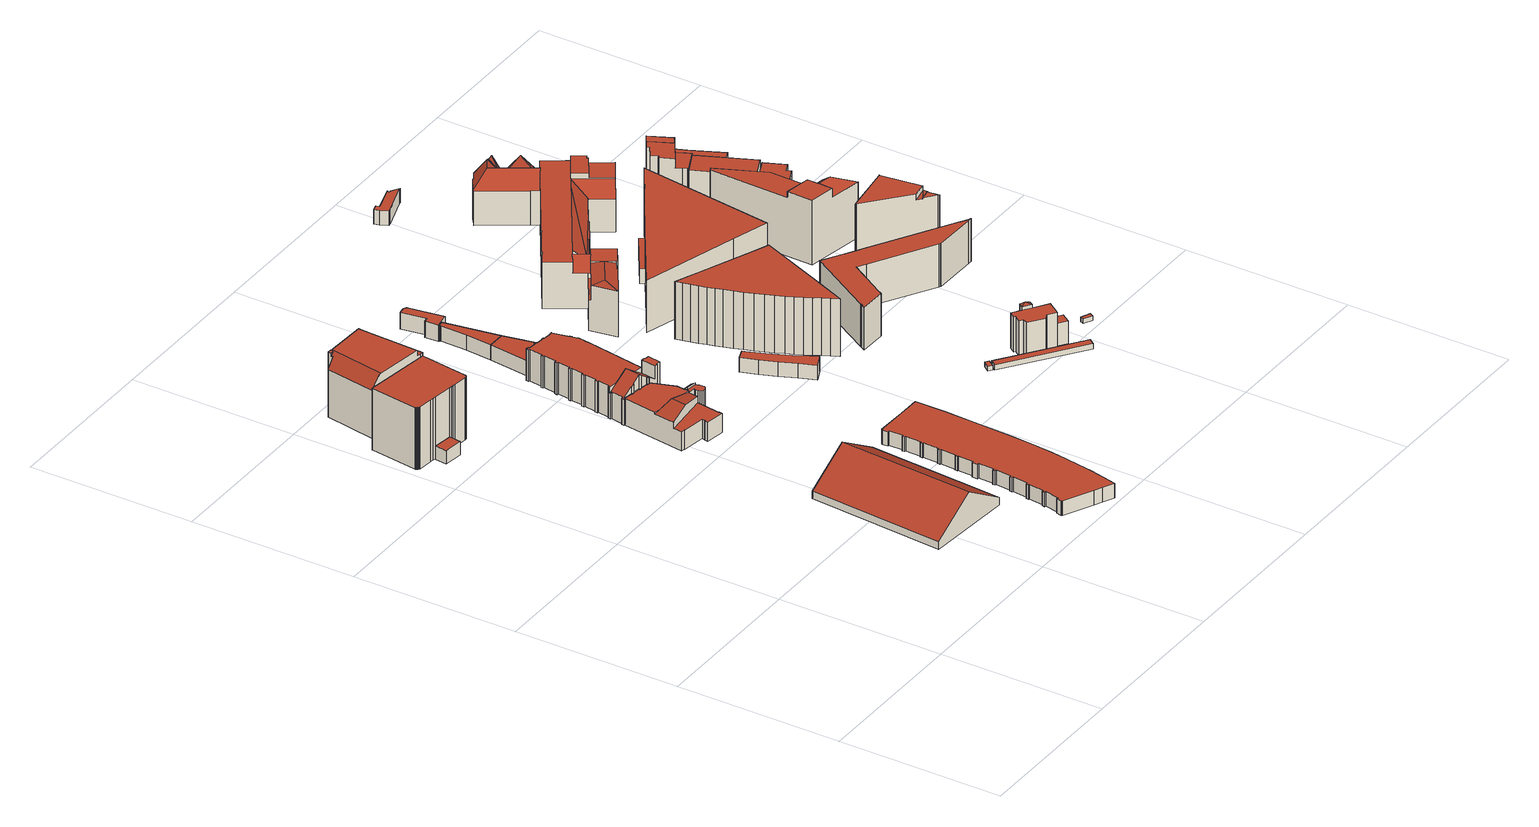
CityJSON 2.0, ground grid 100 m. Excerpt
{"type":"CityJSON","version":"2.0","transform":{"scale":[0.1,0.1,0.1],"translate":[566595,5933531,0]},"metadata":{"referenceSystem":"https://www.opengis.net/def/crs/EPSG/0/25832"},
"CityObjects":{
"building1":{"type":"Building","attributes":{"Gemeindeschluessel":"02000000","Geometrietyp2DReferenz":"3000","function":"51009_1610","roofType":"1000","measuredHeight":8.22},"geometry":[{"type":"MultiSurface","lod":"2","boundaries":[[[0,1,2,3]],[[4,5,6,7]],[[4,3,2,5]],[[5,2,1,6]],[[6,1,0,7]],[[7,0,3,4]]],"semantics":{"surfaces":[{"type":"RoofSurface"},{"type":"GroundSurface"},{"type":"WallSurface"}],"values":[0,1,2,2,2,2]}}]},
"building2":{"type":"Building","attributes":{"Gemeindeschluessel":"02000000","Geometrietyp2DReferenz":"3000","function":"31001_1120","roofType":"1000","measuredHeight":38.33,"storeysAboveGround":9},"geometry":[{"type":"MultiSurface","lod":"2","boundaries":[[[8,9,10,11,12,13,14,15,16,17,18,19,20,21,22,23,24,25,26,27,28,29,30,31,32,33,34,35,36,37,38,39,40,41,42,43,44,45,46,47,48,49,50,51,52,53,54,55,56,57]],[[58,59,60,61,62,63,64,65,66,67,68,69,70,71,72,73,74,75,76,77,78,79,80,81,82,83,84,85,86,87,88,89,90,91,92,93,94,95,96,97,98,99,100,101,102,103,104,105,106,107]],[[105,39,38,106]],[[106,38,37,107]],[[58,36,35,59]],[[60,34,33,61]],[[61,33,32,62]],[[62,32,31,63]],[[63,31,30,64]],[[64,30,29,65]],[[65,29,28,66]],[[66,28,27,67]],[[67,27,26,68]],[[68,26,25,69]],[[69,25,24,70]],[[70,24,23,71]],[[71,23,22,72]],[[72,22,21,73]],[[73,21,20,74]],[[74,20,19,75]],[[75,19,18,76]],[[76,18,17,77]],[[77,17,16,78]],[[78,16,15,79]],[[79,15,14,80]],[[80,14,13,81]],[[81,13,12,82]],[[82,12,11,83]],[[83,11,10,84]],[[84,10,9,85]],[[85,9,8,86]],[[87,57,56,88]],[[88,56,55,89]],[[89,55,54,90]],[[90,54,53,91]],[[91,53,52,92]],[[92,52,51,93]],[[93,51,50,94]],[[94,50,49,95]],[[95,49,48,96]],[[96,48,47,97]],[[97,47,46,98]],[[98,46,45,99]],[[99,45,44,100]],[[100,44,43,101]],[[101,43,42,102]],[[102,42,41,103]],[[103,41,40,104]],[[104,40,39,105]],[[87,86,8,57]],[[60,59,35,34]],[[58,107,37,36]]],"semantics":{"surfaces":[{"type":"RoofSurface"},{"type":"GroundSurface"},{"type":"WallSurface"}],"values":[0,1,2,2,2,2,2,2,2,2,2,2,2,2,2,2,2,2,2,2,2,2,2,2,2,2,2,2,2,2,2,2,2,2,2,2,2,2,2,2,2,2,2,2,2,2,2,2,2,2,2,2]}}]},
"building3":{"type":"Building","attributes":{"Gemeindeschluessel":"02000000","Geometrietyp2DReferenz":"3000","function":"31001_2071","roofType":"1000","measuredHeight":37.73,"storeysAboveGround":10},"geometry":[{"type":"MultiSurface","lod":"2","boundaries":[[[108,109,110,111,112,113,114,115]],[[111,116,117,118]],[[116,119,120,121,117]],[[122,123,124,125,126]],[[127,128,129]],[[130,131,127,129]],[[130,132,131]],[[133,115,114,134]],[[134,114,113,135]],[[111,110,136,116]],[[136,110,109,137]],[[111,118,112]],[[138,120,119]],[[116,136,119]],[[139,140,141,142]],[[129,124,123,130]],[[142,141,128,127,131,132,143]],[[144,145,146,133,134,135,147,139,142,143]],[[147,135,113,112,118,117,121]],[[146,145,126,125,148,137,109,108]],[[144,143,132,130,123,122]],[[145,144,122,126]],[[139,147,121,120,138,140]],[[148,125,124,129,128,141]],[[133,146,108,115]],[[148,141,140,138,119,136,137]]],"semantics":{"surfaces":[{"type":"RoofSurface"},{"type":"WallSurface"},{"type":"GroundSurface"}],"values":[0,0,0,0,0,0,0,1,1,1,1,1,1,1,1,1,1,2,1,1,1,1,1,1,1,0]}}]},
"building4":{"type":"Building","attributes":{"Gemeindeschluessel":"02000000","Geometrietyp2DReferenz":"3000","function":"31001_3030","roofType":"3100","measuredHeight":21.79,"storeysAboveGround":2},"geometry":[{"type":"MultiSurface","lod":"2","boundaries":[[[149,150,151,152]],[[153,152,151,154,155]],[[156,150,149,157,158]],[[157,149,152,153]],[[154,151,150,156]],[[157,153,155,158]],[[154,156,158,155]]],"semantics":{"surfaces":[{"type":"GroundSurface"},{"type":"WallSurface"},{"type":"RoofSurface"}],"values":[0,1,1,1,1,2,2]}}]},
"building5":{"type":"Building","attributes":{"Gemeindeschluessel":"02000000","Geometrietyp2DReferenz":"3000","function":"31001_3030","roofType":"1000","measuredHeight":18.12,"storeysAboveGround":2},"geometry":[{"type":"MultiSurface","lod":"2","boundaries":[[[159,160,161,162,163]],[[164,165,166,160,159]],[[167,168,169]],[[170,171,172,173]],[[174,175,176,177]],[[177,176,178,179]],[[180,181,182,183]],[[183,182,184,185]],[[185,184,186,187]],[[187,186,188,189]],[[189,188,190,191]],[[192,193,194,195]],[[165,196,166]],[[161,197,162]],[[198,199,200,201]],[[201,200,202,203]],[[203,202,204,205]],[[205,204,206,207]],[[207,206,208,209]],[[209,208,210,211]],[[211,210,212,213]],[[213,212,214,215]],[[215,214,216,217]],[[217,216,218,219]],[[219,218,220,221]],[[221,220,222,223]],[[223,222,224,225]],[[225,224,226,227]],[[169,228,229,167]],[[230,231,232,233]],[[233,232,234,235]],[[236,172,171,237]],[[238,170,173,239]],[[240,241,242,243]],[[244,245,246,247]],[[247,246,248,249]],[[249,248,250,251]],[[251,250,252,253]],[[253,252,241,240]],[[254,255,256,257]],[[258,168,167,229,259,260]],[[261,262,260,259,193,192]],[[263,264,195,194,265,266]],[[199,198,191,190,267,163,162,197]],[[242,241,252,250,248,246,245,268,269,234,232,231,238,239,261,192,195,264]],[[270,244,247,249,251,253,240,243,263,266,174,177,179,254,257,180,183,185,187,189,191,198,201,203,205,207,209,211,213,215,217,219,221,223,225,227,258,260,262,236,237,230,233,235,271]],[[166,196,265,194,193,259,229,228,226,224,222,220,218,216,214,212,210,208,206,204,202,200,199,197,161]],[[174,266,265,196,165,164,272,175]],[[244,270,268,245]],[[270,271,269,268]],[[263,243,242,264]],[[271,235,234,269]],[[230,237,171,170,238,231]],[[236,262,261,239,173,172]],[[258,227,226,228,169,168]],[[272,164,159,163,267]],[[166,161,160]],[[181,180,257,256]],[[255,254,179,178]],[[255,178,176,175,272,267,190,188,186,184,182,181,256]]],"semantics":{"surfaces":[{"type":"RoofSurface"},{"type":"WallSurface"},{"type":"GroundSurface"}],"values":[0,0,0,0,1,1,1,1,1,1,1,1,1,1,1,1,1,1,1,1,1,1,1,1,1,1,1,1,1,1,1,1,1,1,1,1,1,1,1,1,1,1,1,1,0,2,0,1,1,1,1,1,1,1,1,1,1,1,1,0]}}]},
"building6":{"type":"Building","attributes":{"Gemeindeschluessel":"02000000","Geometrietyp2DReferenz":"3000","function":"31001_2140","roofType":"1000","measuredHeight":9,"storeysAboveGround":1},"geometry":[{"type":"MultiSurface","lod":"2","boundaries":[[[273,274,275,276,277,278,279,280,281,282,283,284,285,286,287,288,289,290,291,292,293,294,295,296,297,298,299,300,301,302,303,304,305,306,307,308,309,310,311,312,313,314,315,316,317,318,319,320,321,322,323,324,325,326,327,328,329,330,331,332,333,334]],[[335,336,337,338,339,340,341,342,343,344,345,346,347,348,349,350,351,352,353,354,355,356,357,358,359,360,361,362,363,364,365,366,367,368,369,370,371,372,373,374,375,376,377,378,379,380,381,382,383,384,385,386,387,388,389,390,391,392,393,394,395,396]],[[396,395,274,273]],[[395,394,275,274]],[[394,393,276,275]],[[393,392,277,276]],[[392,391,278,277]],[[391,390,279,278]],[[390,389,280,279]],[[389,388,281,280]],[[388,387,282,281]],[[387,386,283,282]],[[386,385,284,283]],[[385,384,285,284]],[[384,383,286,285]],[[383,382,287,286]],[[382,381,288,287]],[[381,380,289,288]],[[380,379,290,289]],[[379,378,291,290]],[[378,377,292,291]],[[377,376,293,292]],[[376,375,294,293]],[[375,374,295,294]],[[374,373,296,295]],[[373,372,297,296]],[[372,371,298,297]],[[371,370,299,298]],[[370,369,300,299]],[[369,368,301,300]],[[368,367,302,301]],[[367,366,303,302]],[[366,365,304,303]],[[365,364,305,304]],[[364,363,306,305]],[[363,362,307,306]],[[362,361,308,307]],[[361,360,309,308]],[[360,359,310,309]],[[359,358,311,310]],[[358,357,312,311]],[[357,356,313,312]],[[356,355,314,313]],[[355,354,315,314]],[[354,353,316,315]],[[353,352,317,316]],[[352,351,318,317]],[[351,350,319,318]],[[350,349,320,319]],[[349,348,321,320]],[[348,347,322,321]],[[347,346,323,322]],[[346,345,324,323]],[[345,344,325,324]],[[344,343,326,325]],[[343,342,327,326]],[[342,341,328,327]],[[341,340,329,328]],[[340,339,330,329]],[[339,338,331,330]],[[338,337,332,331]],[[337,336,333,332]],[[336,335,334,333]],[[335,396,273,334]]],"semantics":{"surfaces":[{"type":"GroundSurface"},{"type":"RoofSurface"},{"type":"WallSurface"}],"values":[0,1,2,2,2,2,2,2,2,2,2,2,2,2,2,2,2,2,2,2,2,2,2,2,2,2,2,2,2,2,2,2,2,2,2,2,2,2,2,2,2,2,2,2,2,2,2,2,2,2,2,2,2,2,2,2,2,2,2,2,2,2,2,2]}}]},
"building7":{"type":"Building","attributes":{"Gemeindeschluessel":"02000000","Geometrietyp2DReferenz":"3000","function":"31001_3030","roofType":"1000","measuredHeight":24.97,"storeysAboveGround":3},"geometry":[{"type":"MultiSurface","lod":"2","boundaries":[[[397,398,399,400,401,402,403,404,405,406,407,408,409,410,411,412,413,414]],[[415,416,417,418,419,420,421,422,423,424,425,407,406]],[[426,427,428,429,430,431,432,433]],[[434,414,413,435]],[[435,413,412,436]],[[436,412,411,437]],[[437,411,410,438]],[[215,405,404,213]],[[213,404,403,211]],[[211,403,402,209]],[[209,402,401,207]],[[207,401,400,205]],[[205,400,399,203]],[[203,399,398,201]],[[201,398,397,198]],[[198,397,414,434]],[[439,440,441,442]],[[442,441,443,444]],[[444,443,445,446]],[[446,445,447,448]],[[448,447,449,450]],[[450,449,451,452]],[[452,451,453,454]],[[454,453,455,456]],[[456,455,457,458]],[[458,457,459,460]],[[460,459,461,462]],[[462,461,463,464]],[[464,463,465,466]],[[466,465,467,468]],[[468,467,469,470]],[[470,469,471,472]],[[472,471,473,474]],[[474,473,475,476]],[[476,475,477,478]],[[478,477,479,480]],[[480,479,481,482]],[[482,481,483,484]],[[484,483,485,486]],[[487,488,489,490]],[[490,489,491,492]],[[492,491,493,494]],[[494,493,495,496]],[[496,495,497,498]],[[498,497,499,500]],[[500,499,501,502]],[[502,501,503,504]],[[504,503,505,506]],[[506,505,507,508]],[[508,507,509,510]],[[510,509,511,512]],[[512,511,513,514]],[[514,513,515,516]],[[516,515,517,518]],[[519,520,521,522]],[[424,523,425]],[[408,524,409]],[[227,420,419,225]],[[225,419,418,223]],[[223,418,417,221]],[[221,417,416,219]],[[219,416,415,217]],[[421,433,432,422]],[[525,431,430,526]],[[526,430,429,527]],[[527,429,428,528]],[[528,428,427,529]],[[529,427,426,258]],[[530,531,532,533]],[[533,532,534,535]],[[536,537,538,539]],[[539,538,540,541]],[[542,543,544,545]],[[546,547,548,549]],[[549,548,550,551]],[[551,550,552,553]],[[536,539,541,554,525,526,527,528,529,258,227,225,223,221,219,217,215,213,211,209,207,205,203,201,198,434,435,436,437,438,439,442,444,446,448,450,452,454,456,458,460,462,464,466,468,470,472,474,476,478,480,482,484,486,530,533,535,487,490,492,494,496,498,500,502,504,506,508,510,512,514,516,518,542,545,519,522,546,549,551,553]],[[425,523,540,538,537,552,550,548,547,521,520,544,543,517,515,513,511,509,507,505,503,501,499,497,495,493,491,489,488,534,532,531,485,483,481,479,477,475,473,471,469,467,465,463,461,459,457,455,453,451,449,447,445,443,441,440,524,408]],[[540,523,424,423,554,541]],[[552,537,536,553]],[[227,258,426,433,421,420]],[[525,554,423,422,432,431]],[[521,547,546,522]],[[544,520,519,545]],[[517,543,542,518]],[[534,488,487,535]],[[485,531,530,486]],[[215,217,415,406,405]],[[425,408,407]],[[439,438,410,409,524,440]]],"semantics":{"surfaces":[{"type":"RoofSurface"},{"type":"WallSurface"},{"type":"GroundSurface"}],"values":[0,0,0,1,1,1,1,1,1,1,1,1,1,1,1,1,1,1,1,1,1,1,1,1,1,1,1,1,1,1,1,1,1,1,1,1,1,1,1,1,1,1,1,1,1,1,1,1,1,1,1,1,1,1,1,1,1,1,1,1,1,1,1,1,1,1,1,1,1,1,1,1,1,1,1,1,2,0,1,1,1,1,1,1,1,1,1,1,1,1]}}]},
"building8":{"type":"Building","attributes":{"Gemeindeschluessel":"02000000","Geometrietyp2DReferenz":"3000","function":"31001_2080","roofType":"1000","measuredHeight":9.27,"storeysAboveGround":1},"geometry":[{"type":"MultiSurface","lod":"2","boundaries":[[[555,556,557,558]],[[559,560,561,562]],[[562,561,563,564]],[[564,563,565,566]],[[566,565,567,568]],[[568,567,569,570]],[[570,569,571,572]],[[572,571,573,574]],[[574,573,575,576]],[[576,575,577,578]],[[578,577,579,580]],[[580,579,581,582]],[[582,581,583,584]],[[584,583,556,555]],[[560,559,585,586]],[[586,585,558,557]],[[558,585,559,562,564,566,568,570,572,574,576,578,580,582,584,555]],[[586,557,556,583,581,579,577,575,573,571,569,567,565,563,561,560]]],"semantics":{"surfaces":[{"type":"WallSurface"},{"type":"GroundSurface"},{"type":"RoofSurface"}],"values":[0,0,0,0,0,0,0,0,0,0,0,0,0,0,0,0,1,2]}}]},
"building9":{"type":"Building","attributes":{"Gemeindeschluessel":"02000000","Geometrietyp2DReferenz":"3000","function":"31001_2050","roofType":"1000","measuredHeight":9.29,"storeysAboveGround":1},"geometry":[{"type":"MultiSurface","lod":"2","boundaries":[[[587,588,589,590]],[[590,589,591,592]],[[592,591,593,594]],[[594,593,595,596]],[[596,595,586,585]],[[585,586,557,558]],[[588,587,558,557]],[[558,587,590,592,594,596,585]],[[588,557,586,595,593,591,589]]],"semantics":{"surfaces":[{"type":"WallSurface"},{"type":"GroundSurface"},{"type":"RoofSurface"}],"values":[0,0,0,0,0,0,0,1,2]}}]},
"building10":{"type":"Building","attributes":{"Gemeindeschluessel":"02000000","Geometrietyp2DReferenz":"3000","function":"31001_2420","roofType":"1000","measuredHeight":10.15,"storeysAboveGround":1},"geometry":[{"type":"MultiSurface","lod":"2","boundaries":[[[597,598,599,600]],[[600,599,601,602]],[[602,601,603,604]],[[604,603,605,606]],[[606,605,607,608]],[[608,607,609,610]],[[610,609,611,612]],[[612,611,613,614]],[[614,613,615,616]],[[617,618,619,620]],[[616,615,618,617]],[[620,619,598,597]],[[620,597,600,602,604,606,608,610,612,614,616,617]],[[598,619,618,615,613,611,609,607,605,603,601,599]]],"semantics":{"surfaces":[{"type":"WallSurface"},{"type":"GroundSurface"},{"type":"RoofSurface"}],"values":[0,0,0,0,0,0,0,0,0,0,0,0,1,2]}}]},
"building11":{"type":"Building","attributes":{"Gemeindeschluessel":"02000000","Geometrietyp2DReferenz":"3000","function":"31001_2140","roofType":"1000","measuredHeight":9,"storeysAboveGround":1},"geometry":[{"type":"MultiSurface","lod":"2","boundaries":[[[621,622,623,624,625,626,627,628,629,630,631,632,633,634]],[[635,636,637,638,639,640,641,642,643,644,645,646,647,648]],[[648,647,622,621]],[[647,646,623,622]],[[646,645,624,623]],[[645,644,625,624]],[[644,643,626,625]],[[643,642,627,626]],[[642,641,628,627]],[[641,640,629,628]],[[640,639,630,629]],[[639,638,631,630]],[[638,637,632,631]],[[637,636,633,632]],[[636,635,634,633]],[[635,648,621,634]]],"semantics":{"surfaces":[{"type":"GroundSurface"},{"type":"RoofSurface"},{"type":"WallSurface"}],"values":[0,1,2,2,2,2,2,2,2,2,2,2,2,2,2,2]}}]},
"building12":{"type":"Building","attributes":{"Gemeindeschluessel":"02000000","Geometrietyp2DReferenz":"3000","function":"31001_2500","roofType":"1000","measuredHeight":2.87,"storeysAboveGround":1},"geometry":[{"type":"MultiSurface","lod":"2","boundaries":[[[649,650,651,652]],[[653,654,655,656]],[[656,655,650,649]],[[655,654,651,650]],[[654,653,652,651]],[[653,656,649,652]]],"semantics":{"surfaces":[{"type":"GroundSurface"},{"type":"RoofSurface"},{"type":"WallSurface"}],"values":[0,1,2,2,2,2]}}]},
"building13":{"type":"Building","attributes":{"Gemeindeschluessel":"02000000","Geometrietyp2DReferenz":"3000","function":"31001_2020","roofType":"1000","measuredHeight":35.75,"storeysAboveGround":10},"geometry":[{"type":"MultiSurface","lod":"2","boundaries":[[[657,658,659,660,661,662,663,664,665,666,667,668,669,670,671,672,673,674,675,676,677,678,679,680]],[[681,682,683,684,685,686,687,688,689,690,691,692,693,694,695,696,697,698,699,700,701,702,703,704]],[[681,680,679,682]],[[682,679,678,683]],[[683,678,677,684]],[[684,677,676,685]],[[685,676,675,686]],[[686,675,674,687]],[[687,674,673,688]],[[688,673,672,689]],[[689,672,671,690]],[[690,671,670,691]],[[691,670,669,692]],[[692,669,668,693]],[[693,668,667,694]],[[694,667,666,695]],[[695,666,665,696]],[[696,665,664,697]],[[697,664,663,698]],[[698,663,662,699]],[[699,662,661,700]],[[700,661,660,701]],[[701,660,659,702]],[[702,659,658,703]],[[703,658,657,704]],[[704,657,680,681]]],"semantics":{"surfaces":[{"type":"RoofSurface"},{"type":"GroundSurface"},{"type":"WallSurface"}],"values":[0,1,2,2,2,2,2,2,2,2,2,2,2,2,2,2,2,2,2,2,2,2,2,2,2,2]}}]},
"building14":{"type":"Building","attributes":{"Gemeindeschluessel":"02000000","Geometrietyp2DReferenz":"3000","function":"31001_2420","roofType":"1000","measuredHeight":3.3,"storeysAboveGround":1},"geometry":[{"type":"MultiSurface","lod":"2","boundaries":[[[705,706,707,708]],[[708,707,709,710]],[[711,712,706,705]],[[710,709,712,711]],[[710,711,705,708]],[[712,709,707,706]]],"semantics":{"surfaces":[{"type":"WallSurface"},{"type":"GroundSurface"},{"type":"RoofSurface"}],"values":[0,0,0,0,1,2]}}]},
"building15":{"type":"Building","attributes":{"Gemeindeschluessel":"02000000","Geometrietyp2DReferenz":"3000","function":"31001_2420","roofType":"1000","measuredHeight":24.36,"storeysAboveGround":7},"geometry":[{"type":"MultiSurface","lod":"2","boundaries":[[[713,714,715,716]],[[714,717,718,715]],[[713,719,717,714]],[[720,721,722,723]],[[723,722,724,725]],[[726,727,728,729]],[[730,713,716,731]],[[732,733,734,726,729,735,720,723,725,736,737,738,739,740]],[[728,727,741,742,743,744,745,730,731,746,724,722,721,747]],[[724,746,736,725]],[[741,727,726,734]],[[737,736,746,731,716,715,718]],[[739,738,719,713,730,745]],[[745,744,740,739]],[[744,743,732,740]],[[738,737,718,717,719]],[[743,742,733,732]],[[742,741,734,733]],[[728,747,735,729]],[[747,721,720,735]]],"semantics":{"surfaces":[{"type":"RoofSurface"},{"type":"WallSurface"},{"type":"GroundSurface"}],"values":[0,0,0,1,1,1,1,2,0,1,1,1,1,1,1,1,1,1,1,1]}}]},
"building16":{"type":"Building","attributes":{"Gemeindeschluessel":"02000000","Geometrietyp2DReferenz":"3000","function":"31001_2460","roofType":"1000","measuredHeight":14,"storeysAboveGround":1},"geometry":[{"type":"MultiSurface","lod":"2","boundaries":[[[748,749,750,751]],[[752,753,754,755]],[[752,751,750,753]],[[753,750,749,754]],[[754,749,748,755]],[[755,748,751,752]]],"semantics":{"surfaces":[{"type":"RoofSurface"},{"type":"GroundSurface"},{"type":"WallSurface"}],"values":[0,1,2,2,2,2]}}]},
"building17":{"type":"Building","attributes":{"Gemeindeschluessel":"02000000","Geometrietyp2DReferenz":"3000","function":"31001_2010","roofType":"1000","measuredHeight":32.62,"storeysAboveGround":7},"geometry":[{"type":"MultiSurface","lod":"2","boundaries":[[[756,757,758,759]],[[760,761,762,763]],[[764,759,758,765]],[[756,766,767,757]],[[768,769,770,767,766,762,761]],[[771,760,763,772,764,765,773,774]],[[772,763,762,766]],[[760,771,768,761]],[[774,773,770,769]],[[771,774,769,768]],[[764,772,766,756,759]],[[773,765,758,757,767,770]]],"semantics":{"surfaces":[{"type":"RoofSurface"},{"type":"WallSurface"},{"type":"GroundSurface"}],"values":[0,1,1,1,0,2,1,1,1,1,1,1]}}]},
"building18":{"type":"Building","attributes":{"Gemeindeschluessel":"02000000","Geometrietyp2DReferenz":"3000","function":"31001_2010","roofType":"1000","measuredHeight":31.81,"storeysAboveGround":8},"geometry":[{"type":"MultiSurface","lod":"2","boundaries":[[[775,776,777,778,779]],[[780,776,775]],[[781,782,783,784,777,776,780]],[[785,786,787,788,789,790,791,792]],[[793,794,795,796,797,798,788,799]],[[789,798,800,801,802,803,790]],[[801,804,805]],[[806,807,808,809,810,811,812,801]],[[813,814,815,816,817,818,819,820]],[[821,814,813]],[[814,822,823,824,815]],[[825,826,827,828]],[[826,829,827]],[[821,822,814]],[[830,831,829,826]],[[825,830,826]],[[832,833,834]],[[835,832,834]],[[832,836,837,838,833]],[[839,840,841,842,843,844]],[[835,845,836,832]],[[846,847,848,849]],[[850,851,852,853]],[[854,855,850,853]],[[850,856,857,851]],[[855,856,850]],[[858,859,860,861]],[[862,863,864,865]],[[833,838,866,867]],[[868,783,782,869]],[[869,782,781,870]],[[791,871,792]],[[860,787,786,861]],[[798,797,800]],[[872,795,794,873]],[[801,805,802]],[[874,811,810,875]],[[875,810,809,876]],[[876,809,808,877]],[[864,807,806,865]],[[878,819,818,879]],[[879,818,817,880]],[[880,817,816,881]],[[882,883,884]],[[885,886,887]],[[867,831,830,833]],[[833,830,825,834]],[[888,844,843,889]],[[890,842,841,891]],[[848,840,839,849]],[[835,853,852,845]],[[803,888,889,892,893,886,885,884,883,894,871,791]],[[895,894,883,896]],[[825,828,823,822,821,887,886,893,854,853,835,834]],[[897,898,899,900,901]],[[902,837,836,845,852,851,857,903]],[[903,857,856,855,854,893,892,904]],[[905,824,823,828,827,829,831,867,866,906]],[[897,901,907,874,875,876,877,908,872,873,868,869,870,909,910,895,896,911,912,878,879,880,881,905,906,902,903,904,890,891,913]],[[914,915,899,898]],[[909,870,781,780,775,779,859,858]],[[888,803,802,805,804,915]],[[910,909,858,861,786,785]],[[914,898,897,913,847,846]],[[915,914,846,849,839,844,888]],[[913,891,841,840,848,847]],[[902,906,866,838,837]],[[890,904,892,889,843,842]],[[911,896,883,882,916]],[[884,885,917]],[[905,881,816,815,824]],[[918,912,911,916]],[[878,912,918,820,819]],[[908,877,808,807,864,863]],[[874,907,919,812,811]],[[919,907,901,900]],[[793,799,778,777,784]],[[872,908,863,862,796,795]],[[796,862,865,806,801,800,797]],[[788,798,789]],[[803,791,790]],[[895,910,785,792,871,894]],[[868,873,794,793,784,783]],[[779,778,799,788,787,860,859]],[[917,885,887,821,813]],[[917,813,820,918,916,882,884]],[[919,900,899,915,804,801,812]]],"semantics":{"surfaces":[{"type":"RoofSurface"},{"type":"WallSurface"},{"type":"GroundSurface"}],"values":[0,0,0,0,0,0,0,0,0,0,0,0,0,0,0,0,0,0,0,0,0,0,0,0,0,0,0,0,0,1,1,1,1,1,1,1,1,1,1,1,1,1,1,1,1,1,1,1,1,1,1,0,1,1,1,1,1,1,2,0,1,1,1,1,1,1,1,1,1,1,1,1,1,1,1,1,1,1,1,1,1,1,1,1,0,0,0]}}]},
"building19":{"type":"Building","attributes":{"Gemeindeschluessel":"02000000","Geometrietyp2DReferenz":"3000","function":"31001_2420","roofType":"1000","measuredHeight":9,"storeysAboveGround":1},"geometry":[{"type":"MultiSurface","lod":"2","boundaries":[[[920,921,922,923,924,925,926,927,928,929,930,931,932,933]],[[934,935,936,937,938,939,940,941,942,943,944,945,946,947]],[[947,946,921,920]],[[946,945,922,921]],[[945,944,923,922]],[[944,943,924,923]],[[943,942,925,924]],[[942,941,926,925]],[[941,940,927,926]],[[940,939,928,927]],[[939,938,929,928]],[[938,937,930,929]],[[937,936,931,930]],[[936,935,932,931]],[[935,934,933,932]],[[934,947,920,933]]],"semantics":{"surfaces":[{"type":"GroundSurface"},{"type":"RoofSurface"},{"type":"WallSurface"}],"values":[0,1,2,2,2,2,2,2,2,2,2,2,2,2,2,2]}}]},
"building20":{"type":"Building","attributes":{"Gemeindeschluessel":"02000000","Geometrietyp2DReferenz":"3000","function":"31001_2070","roofType":"1000","measuredHeight":26.62,"storeysAboveGround":8},"geometry":[{"type":"MultiSurface","lod":"2","boundaries":[[[948,949,950,951]],[[952,953,954,955]],[[955,954,956,957]],[[958,959,960,961]],[[962,963,964,965]],[[965,964,966,967]],[[967,966,968,969]],[[969,968,970,971]],[[971,970,972,973]],[[973,972,974,975]],[[975,974,976,977]],[[977,976,978,979]],[[980,981,982,983]],[[956,954,953,984,982,981,978,976,974,972,970,968,966,964,963,960,959,985,950,949,986]],[[980,983,987,952,955,957,988,948,951,989,958,961,962,965,967,969,971,973,975,977,979]],[[980,979,978,981]],[[962,961,960,963]],[[987,983,982,984]],[[958,989,985,959]],[[988,957,956,986]],[[952,987,984,953]],[[989,951,950,985]],[[948,988,986,949]]],"semantics":{"surfaces":[{"type":"WallSurface"},{"type":"RoofSurface"},{"type":"GroundSurface"}],"values":[0,0,0,0,0,0,0,0,0,0,0,0,0,1,2,0,0,0,0,0,0,0,0]}}]},
"building21":{"type":"Building","attributes":{"Gemeindeschluessel":"02000000","Geometrietyp2DReferenz":"3000","function":"31001_2420","roofType":"1000","measuredHeight":2.87,"storeysAboveGround":1},"geometry":[{"type":"MultiSurface","lod":"2","boundaries":[[[990,991,992,993]],[[994,995,996,997]],[[997,996,991,990]],[[996,995,992,991]],[[995,994,993,992]],[[994,997,990,993]]],"semantics":{"surfaces":[{"type":"GroundSurface"},{"type":"RoofSurface"},{"type":"WallSurface"}],"values":[0,1,2,2,2,2]}}]},
"building22":{"type":"Building","attributes":{"Gemeindeschluessel":"02000000","Geometrietyp2DReferenz":"3000","function":"31001_2071","roofType":"1000","measuredHeight":42.61,"storeysAboveGround":13},"geometry":[{"type":"MultiSurface","lod":"2","boundaries":[[[998,999,1000,1001,1002,1003,1004,1005]],[[1006,1007,1008]],[[1009,1010,1011,1012,1013,1007,1006]],[[1014,1015,1016,1017,1010,1018]],[[1012,1019,1020,1013]],[[1021,999,998,1022]],[[1023,1005,1004,1024]],[[1024,1004,1003,1025]],[[1007,1002,1001,1008]],[[1026,1000,999,1021]],[[1017,1011,1010]],[[1009,1018,1010]],[[1027,1016,1015,1028]],[[1028,1015,1014,1029]],[[1030,1020,1019,1031]],[[1029,1014,1018,1009,1006,1008,1001,1000,1026]],[[1023,1024,1025,1032,1030,1031,1033,1027,1028,1029,1026,1021,1022]],[[1027,1033,1011,1017,1016]],[[1033,1031,1019,1012,1011]],[[1030,1032,1007,1013,1020]],[[1032,1025,1003,1002,1007]],[[1023,1022,998,1005]]],"semantics":{"surfaces":[{"type":"RoofSurface"},{"type":"WallSurface"},{"type":"GroundSurface"}],"values":[0,0,0,0,0,1,1,1,1,1,1,1,1,1,1,1,2,1,1,1,1,1]}}]},
"building23":{"type":"Building","attributes":{"Gemeindeschluessel":"02000000","Geometrietyp2DReferenz":"3000","function":"31001_1020","roofType":"1000","measuredHeight":40.93,"storeysAboveGround":13},"geometry":[{"type":"MultiSurface","lod":"2","boundaries":[[[1034,1035,1036,1037,1038,1039,1040]],[[1041,1042,1043,1044,1045]],[[1046,1047,1048,1049,1035,1050]],[[1048,1051,1052,1036,1049]],[[1047,1051,1048]],[[1043,1039,1038,1044]],[[1052,1037,1036]],[[1035,1034,1050]],[[1053,1042,1041,1054]],[[1055,1047,1046,1056]],[[1057,1051,1047,1055]],[[1058,1053,1054,1059,1060,1057,1055,1056]],[[1058,1056,1046,1050,1034,1040]],[[1036,1035,1049]],[[1059,1054,1041,1045]],[[1057,1060,1038,1037,1052,1051]],[[1060,1059,1045,1044,1038]],[[1053,1058,1040,1039,1043,1042]]],"semantics":{"surfaces":[{"type":"RoofSurface"},{"type":"WallSurface"},{"type":"GroundSurface"}],"values":[0,0,0,0,0,1,1,1,1,1,1,2,1,1,1,1,1,1]}}]},
"building24":{"type":"Building","attributes":{"Gemeindeschluessel":"02000000","Geometrietyp2DReferenz":"3000","function":"31001_1020","roofType":"1000","measuredHeight":28.23,"storeysAboveGround":9},"geometry":[{"type":"MultiSurface","lod":"2","boundaries":[[[1061,1062,1063,1064,1065,1066,1067,1068,1069,1070]],[[1071,1072,1073,1074,1075,1076,1077,1078]],[[1079,1070,1069,1080]],[[1080,1069,1068,1081]],[[1081,1068,1067,1082]],[[1083,1066,1065,1084]],[[1071,1064,1063,1072]],[[1085,1062,1061,1086]],[[1086,1061,1070,1079]],[[1087,1078,1077,1088]],[[1088,1077,1076,1089]],[[1089,1076,1075,1090]],[[1090,1075,1074,1091]],[[1091,1074,1073,1092]],[[1093,1094,1095,1096]],[[1097,1098,1099,1100]],[[1093,1096,1101,1087,1088,1089,1090,1091,1092,1085,1086,1079,1080,1081,1082,1102,1097,1100]],[[1087,1101,1064,1071,1078]],[[1094,1093,1100,1099]],[[1098,1097,1102,1103]],[[1085,1092,1073,1072,1063,1062]],[[1101,1096,1095,1084,1065,1064]],[[1102,1082,1067,1066,1083,1103]],[[1098,1103,1083,1084,1095,1094,1099]]],"semantics":{"surfaces":[{"type":"RoofSurface"},{"type":"WallSurface"},{"type":"GroundSurface"}],"values":[0,0,1,1,1,1,1,1,1,1,1,1,1,1,1,1,2,1,1,1,1,1,1,0]}}]},
"building25":{"type":"Building","attributes":{"Gemeindeschluessel":"02000000","Geometrietyp2DReferenz":"3000","function":"31001_1020","roofType":"1000","measuredHeight":23.55,"storeysAboveGround":8},"geometry":[{"type":"MultiSurface","lod":"2","boundaries":[[[1104,1105,1106,1107]],[[1108,1109,1110,1111]],[[1112,1113,1114,1115]],[[1115,1114,1116,1117]],[[1117,1116,1118,1119]],[[1119,1118,1120,1121]],[[1121,1120,1122,1123]],[[1124,1125,1126,1127]],[[1128,1112,1115,1117,1119,1121,1123,1108,1111,1129,1104,1107,1130,1131,1124,1127]],[[1110,1109,1122,1120,1118,1116,1114,1113,1132,1126,1125,1133,1134,1135,1136]],[[1105,1104,1129,1136,1135,1137]],[[1110,1136,1129,1111]],[[1122,1109,1108,1123]],[[1132,1113,1112,1128]],[[1126,1132,1128,1127]],[[1133,1125,1124,1131]],[[1131,1130,1138,1139,1134,1133]],[[1137,1135,1134,1139]],[[1138,1130,1107,1106]],[[1138,1106,1105,1137,1139]]],"semantics":{"surfaces":[{"type":"WallSurface"},{"type":"GroundSurface"},{"type":"RoofSurface"}],"values":[0,0,0,0,0,0,0,0,1,2,0,0,0,0,0,0,0,0,0,2]}}]},
"building26":{"type":"Building","attributes":{"Gemeindeschluessel":"02000000","Geometrietyp2DReferenz":"3000","function":"31001_2010","roofType":"1000","measuredHeight":10.17,"storeysAboveGround":6},"geometry":[{"type":"MultiSurface","lod":"2","boundaries":[[[1140,1141,1142,1143]],[[1143,1142,1144,1145]],[[1145,1144,1146,1147]],[[1148,1149,1150,1151]],[[1152,1153,1154,1155]],[[1155,1154,1141,1140]],[[1156,1157,1153,1152]],[[1157,1156,1151,1150]],[[1149,1148,1147,1146]],[[1147,1148,1151,1156,1152,1155,1140,1143,1145]],[[1149,1146,1144,1142,1141,1154,1153,1157,1150]]],"semantics":{"surfaces":[{"type":"WallSurface"},{"type":"GroundSurface"},{"type":"RoofSurface"}],"values":[0,0,0,0,0,0,0,0,0,1,2]}}]}
},
"vertices":[
[257,3131,122],[267,3202,122],[152,3218,122],[143,3147,122],[143,3147,39],[152,3218,39],[267,3202,39],[257,3131,39],
[135,3220,427],[152,3218,427],[267,3202,427],[284,3200,427],[296,3198,427],[309,3196,427],[390,3185,427],[391,3185,427],[392,3185,427],[394,3185,427],[396,3185,427],[397,3185,427],[399,3186,427],[401,3186,427],[402,3187,427],[404,3188,427],[406,3189,427],[407,3190,427],[409,3191,427],[410,3193,427],[411,3194,427],[412,3196,427],[413,3197,427],[414,3199,427],[414,3201,427],[454,3486,427],[454,3488,427],[434,3490,427],[69,3541,427],[50,3544,427],[49,3542,427],[10,3256,427],[10,3254,427],[10,3252,427],[11,3251,427],[11,3249,427],[12,3247,427],[13,3245,427],[14,3244,427],[15,3242,427],[16,3241,427],[18,3240,427],[19,3239,427],[20,3238,427],[21,3237,427],[22,3237,427],[24,3236,427],[25,3236,427],[27,3235,427],[110,3224,427],[69,3541,43],[434,3490,43],[454,3488,43],[454,3486,43],[414,3201,43],[414,3199,43],[413,3197,43],[412,3196,43],[411,3194,43],[410,3193,43],[409,3191,43],[407,3190,43],[406,3189,43],[404,3188,43],[402,3187,43],[401,3186,43],[399,3186,43],[397,3185,43],[396,3185,43],[394,3185,43],[392,3185,43],[391,3185,43],[390,3185,43],[309,3196,43],[296,3198,43],[284,3200,43],[267,3202,43],[152,3218,43],[135,3220,43],[110,3224,43],[27,3235,43],[25,3236,43],[24,3236,43],[22,3237,43],[21,3237,43],[20,3238,43],[19,3239,43],[18,3240,43],[16,3241,43],[15,3242,43],[14,3244,43],[13,3245,43],[12,3247,43],[11,3249,43],[11,3251,43],[10,3252,43],[10,3254,43],[10,3256,43],[49,3542,43],[50,3544,43],
[69,3541,436],[112,3535,491],[166,3856,491],[159,3857,482],[146,3859,465],[145,3847,467],[101,3849,411],[50,3544,411],[166,3856,482],[146,3864,483],[146,3859,482],[167,3859,483],[170,3876,486],[147,3877,486],[454,3488,447],[467,3815,447],[423,3821,447],[410,3494,447],[434,3490,447],[440,3835,459],[424,3836,445],[423,3821,445],[467,3815,445],[452,3835,460],[468,3834,445],[50,3544,114],[101,3849,114],[145,3847,114],[166,3856,483],[112,3535,483],[170,3876,483],[425,3866,114],[425,3866,483],[424,3836,483],[424,3836,114],[468,3834,114],[454,3488,114],[434,3490,114],[69,3541,114],[147,3877,114],[410,3494,483],
[1340,477,46],[808,517,46],[871,1339,46],[1399,1302,46],[1399,1302,92],[871,1339,93],[1134,1320,263],[808,517,91],[1340,477,92],[1075,497,263],
[1029,2221,241],[1043,2317,241],[948,2330,222],[907,2336,214],[888,2208,214],[1166,2234,215],[1175,2297,215],[1138,2303,222],[1186,2372,180],[1206,2510,180],[1134,2520,180],[1264,2311,221],[1268,2338,202],[1209,2347,202],[1205,2320,221],[1149,2117,59],[1149,2117,178],[1145,2091,178],[1145,2091,59],[1148,2090,178],[1148,2090,59],[1034,2107,59],[1034,2107,178],[1038,2107,178],[1038,2107,59],[1041,2128,178],[1041,2128,59],[903,2148,178],[903,2148,59],[904,2150,178],[904,2150,59],[880,2153,178],[880,2153,59],[1183,2322,210],[1183,2322,222],[1179,2297,222],[1179,2297,210],[1175,2297,222],[907,2336,222],[938,2541,59],[938,2541,222],[942,2540,222],[942,2540,59],[942,2544,222],[942,2544,59],[994,2536,222],[994,2536,59],[993,2532,222],[993,2532,59],[1008,2530,222],[1008,2530,59],[1009,2534,222],[1009,2534,59],[1054,2527,222],[1054,2527,59],[1053,2523,222],[1053,2523,59],[1068,2521,222],[1068,2521,59],[1068,2525,222],[1068,2525,59],[1115,2518,222],[1115,2518,59],[1114,2513,222],[1114,2513,59],[1128,2511,222],[1128,2511,59],[1130,2521,222],[1130,2521,59],[1134,2520,222],[1186,2372,222],[1264,2310,59],[1264,2310,210],[1268,2310,210],[1268,2310,59],[1272,2292,210],[1272,2292,59],[1209,2347,59],[1268,2338,59],[1264,2311,210],[1205,2320,210],[1222,2268,59],[1222,2268,210],[1222,2280,210],[1222,2280,59],[1267,2250,59],[1267,2250,210],[1256,2243,210],[1256,2243,59],[1243,2242,210],[1243,2242,59],[1233,2248,210],[1233,2248,59],[1226,2257,210],[1226,2257,59],[1146,2071,59],[1146,2071,178],[1031,2087,178],[1031,2087,59],[1206,2510,59],[1179,2323,222],[1179,2323,59],[1205,2319,210],[1205,2319,59],[1224,2291,59],[1224,2291,210],[1175,2298,222],[1175,2298,59],[888,2208,178],[1273,2261,210],[1274,2274,210],[1273,2261,59],[1274,2274,59],[1166,2234,178],
[1840,1311,43],[1840,1128,43],[1834,944,43],[1823,709,43],[1819,620,43],[1812,531,43],[1803,443,43],[1792,355,43],[1778,267,43],[1762,179,43],[1744,92,43],[1723,6,43],[1658,37,43],[1610,60,43],[1434,144,43],[1435,149,43],[1431,149,43],[1432,153,43],[1437,184,43],[1448,182,43],[1463,269,43],[1455,270,43],[1458,286,43],[1465,285,43],[1479,379,43],[1472,380,43],[1474,396,43],[1481,395,43],[1492,488,43],[1485,489,43],[1486,505,43],[1494,504,43],[1502,599,43],[1495,600,43],[1496,616,43],[1503,615,43],[1509,711,43],[1499,711,43],[1500,746,43],[1511,746,43],[1515,841,43],[1508,841,43],[1508,857,43],[1516,857,43],[1520,951,43],[1513,952,43],[1513,968,43],[1521,967,43],[1524,1062,43],[1517,1063,43],[1517,1079,43],[1525,1078,43],[1526,1174,43],[1519,1174,43],[1519,1190,43],[1526,1190,43],[1526,1277,43],[1516,1277,43],[1515,1312,43],[1520,1312,43],[1520,1317,43],[1709,1314,43],[1709,1314,133],[1520,1317,133],[1520,1312,133],[1515,1312,133],[1516,1277,133],[1526,1277,133],[1526,1190,133],[1519,1190,133],[1519,1174,133],[1526,1174,133],[1525,1078,133],[1517,1079,133],[1517,1063,133],[1524,1062,133],[1521,967,133],[1513,968,133],[1513,952,133],[1520,951,133],[1516,857,133],[1508,857,133],[1508,841,133],[1515,841,133],[1511,746,133],[1500,746,133],[1499,711,133],[1509,711,133],[1503,615,133],[1496,616,133],[1495,600,133],[1502,599,133],[1494,504,133],[1486,505,133],[1485,489,133],[1492,488,133],[1481,395,133],[1474,396,133],[1472,380,133],[1479,379,133],[1465,285,133],[1458,286,133],[1455,270,133],[1463,269,133],[1448,182,133],[1437,184,133],[1432,153,133],[1431,149,133],[1435,149,133],[1434,144,133],[1610,60,133],[1658,37,133],[1723,6,133],[1744,92,133],[1762,179,133],[1778,267,133],[1792,355,133],[1803,443,133],[1812,531,133],[1819,620,133],[1823,709,133],[1834,944,133],[1840,1128,133],[1840,1311,133],
[938,2541,224],[942,2540,227],[942,2544,227],[994,2536,264],[993,2532,264],[1008,2530,274],[1009,2534,274],[1054,2527,306],[1053,2523,306],[1057,2522,309],[1071,2619,309],[996,2630,256],[944,2637,219],[944,2632,219],[951,2631,225],[940,2556,225],[933,2557,219],[931,2542,219],[1068,2521,301],[1068,2525,301],[1115,2518,268],[1114,2513,268],[1128,2511,258],[1130,2521,258],[1185,2513,219],[1198,2600,219],[1193,2600,222],[1193,2601,222],[1146,2608,256],[1206,2510,300],[1206,2514,300],[1234,2510,300],[1246,2589,300],[1219,2593,300],[1219,2597,300],[1198,2600,300],[1185,2513,300],[931,2542,59],[933,2557,59],[940,2556,59],[951,2631,59],[944,2632,59],[946,2649,59],[946,2649,256],[954,2647,256],[954,2647,59],[965,2721,256],[965,2721,59],[957,2722,256],[957,2722,59],[959,2739,256],[959,2739,59],[967,2738,256],[967,2738,59],[978,2811,256],[978,2811,59],[970,2812,256],[970,2812,59],[973,2831,256],[973,2831,59],[981,2830,256],[981,2830,59],[991,2902,256],[991,2902,59],[983,2903,256],[983,2903,59],[985,2919,256],[985,2919,59],[994,2918,256],[994,2918,59],[1005,2994,256],[1005,2994,59],[996,2995,256],[996,2995,59],[999,3013,256],[999,3013,59],[1008,3012,256],[1008,3012,59],[1019,3090,256],[1019,3090,59],[1010,3092,256],[1010,3092,59],[1012,3106,256],[1012,3106,59],[1021,3104,256],[1021,3104,59],[1033,3188,256],[1033,3188,59],[1025,3189,256],[1025,3189,59],[1042,3199,59],[1042,3199,256],[1091,3193,256],[1091,3193,59],[1092,3197,256],[1092,3197,59],[1105,3195,256],[1105,3195,59],[1104,3190,256],[1104,3190,59],[1149,3185,256],[1149,3185,59],[1150,3188,256],[1150,3188,59],[1162,3186,256],[1162,3186,59],[1162,3182,256],[1162,3182,59],[1214,3175,256],[1214,3175,59],[1215,3180,256],[1215,3180,59],[1228,3179,256],[1228,3179,59],[1229,3178,256],[1229,3178,59],[1228,3177,256],[1228,3177,59],[1229,3177,256],[1229,3177,59],[1250,3077,256],[1250,3077,59],[1253,3065,59],[1253,3065,256],[1259,3036,256],[1259,3036,59],[1193,2601,256],[944,2637,256],[1219,2597,59],[1219,2593,59],[1246,2589,59],[1234,2510,59],[1206,2514,59],[1027,3208,59],[1027,3208,256],[1036,3206,256],[1036,3206,59],[1043,3205,256],[1043,3205,59],[1254,2984,59],[1254,2984,256],[1255,2984,256],[1255,2984,59],[1252,2961,256],[1252,2961,59],[1252,3078,59],[1252,3078,256],[1254,3065,256],[1254,3065,59],[1260,3037,59],[1260,3037,256],[1262,3030,256],[1262,3030,59],[1261,3024,256],[1261,3024,59],[1260,3024,256],[1260,3024,59],[1193,2600,59],
[1036,3206,83],[1036,3206,176],[1066,3451,176],[1066,3451,83],[1228,3179,83],[1228,3179,176],[1215,3180,176],[1215,3180,83],[1214,3175,176],[1214,3175,83],[1162,3182,176],[1162,3182,83],[1162,3186,176],[1162,3186,83],[1150,3188,176],[1150,3188,83],[1149,3185,176],[1149,3185,83],[1104,3190,176],[1104,3190,83],[1105,3195,176],[1105,3195,83],[1092,3197,176],[1092,3197,83],[1091,3193,176],[1091,3193,83],[1042,3199,176],[1042,3199,83],[1043,3205,176],[1043,3205,83],[1171,3450,83],[1171,3450,176],
[1076,3610,83],[1076,3610,176],[1079,3769,176],[1079,3769,83],[1076,3769,176],[1076,3769,83],[1076,3778,176],[1076,3778,83],[1115,3785,176],[1115,3785,83],
[1072,3862,79],[1072,3862,181],[1096,3865,181],[1096,3865,79],[1073,4015,181],[1073,4015,79],[1088,4018,181],[1088,4018,79],[1109,4021,181],[1109,4021,79],[1117,4020,181],[1117,4020,79],[1124,4016,181],[1124,4016,79],[1130,4011,181],[1130,4011,79],[1133,4003,181],[1133,4003,79],[1166,3794,181],[1166,3794,79],[1076,3778,79],[1076,3778,181],[1075,3778,181],[1075,3778,79],
[1776,2345,39],[1782,2329,39],[1823,2229,39],[1852,2163,39],[1883,2099,39],[1917,2035,39],[1953,1973,39],[1947,1970,39],[1946,1970,39],[1872,1934,39],[1830,2030,39],[1789,2127,39],[1751,2224,39],[1715,2323,39],[1715,2323,129],[1751,2224,129],[1789,2127,129],[1830,2030,129],[1872,1934,129],[1946,1970,129],[1947,1970,129],[1953,1973,129],[1917,2035,129],[1883,2099,129],[1852,2163,129],[1823,2229,129],[1782,2329,129],[1776,2345,129],
[2382,1175,82],[2360,1190,82],[2387,1226,82],[2408,1211,82],[2408,1211,111],[2387,1226,111],[2360,1190,111],[2382,1175,111],
[1823,2739,392],[1833,2696,392],[1844,2653,392],[1856,2610,392],[1869,2567,392],[1882,2525,392],[1899,2473,392],[1917,2421,392],[1936,2369,392],[1957,2318,392],[1978,2267,392],[2000,2217,392],[2021,2173,392],[2042,2130,392],[2064,2087,392],[2086,2045,392],[2109,2003,392],[2132,1960,392],[2199,2124,392],[2321,2422,392],[2374,2553,392],[2244,2606,392],[1946,2728,392],[1813,2782,392],[1813,2782,35],[1946,2728,35],[2244,2606,35],[2374,2553,35],[2321,2422,35],[2199,2124,35],[2132,1960,35],[2109,2003,35],[2086,2045,35],[2064,2087,35],[2042,2130,35],[2021,2173,35],[2000,2217,35],[1978,2267,35],[1957,2318,35],[1936,2369,35],[1917,2421,35],[1899,2473,35],[1882,2525,35],[1869,2567,35],[1856,2610,35],[1844,2653,35],[1833,2696,35],[1823,2739,35],
[2391,1168,78],[2391,1168,111],[2418,1203,111],[2418,1203,78],[2867,877,111],[2867,877,78],[2841,841,78],[2841,841,111],
[2774,1177,275],[2767,1216,281],[2728,1209,275],[2727,1209,275],[2768,1217,281],[2745,1234,275],[2791,1201,275],[2658,1205,37],[2658,1205,255],[2649,1211,255],[2649,1211,37],[2673,1246,255],[2673,1246,37],[2638,1123,37],[2638,1123,255],[2648,1152,255],[2648,1152,37],[2774,1177,255],[2727,1209,255],[2807,1041,37],[2756,1076,37],[2726,1060,37],[2630,1165,37],[2727,1208,37],[2745,1234,37],[2791,1201,37],[2774,1176,37],[2859,1117,37],[2726,1060,255],[2756,1076,255],[2807,1041,255],[2859,1117,255],[2774,1176,255],[2727,1208,255],[2630,1165,255],
[2858,1006,185],[2896,1060,185],[2845,1096,185],[2807,1041,185],[2807,1041,45],[2845,1096,45],[2896,1060,45],[2858,1006,45],
[2184,3197,128],[2433,3359,128],[2417,3384,128],[2168,3222,128],[2364,2766,36],[2364,2766,362],[1785,2938,362],[1785,2938,36],[2168,3222,36],[2417,3384,36],[2184,3197,362],[2433,3359,362],[2589,2700,362],[2699,3530,362],[2433,3358,362],[2589,2700,36],[2184,3197,36],[2433,3358,36],[2699,3530,36],
[1603,3165,350],[1676,3130,359],[1824,3225,359],[1786,3284,350],[1603,3166,350],[1629,3017,350],[1630,3016,350],[1814,3136,350],[1811,3141,351],[1857,3171,351],[1779,3296,289],[1779,3296,288],[1786,3284,288],[1835,3316,360],[1838,3318,364],[1787,3399,364],[1782,3396,357],[1736,3366,289],[1857,3171,360],[1862,3174,360],[1865,3169,360],[1963,3233,360],[1889,3351,360],[1840,3320,360],[1786,3284,360],[1889,3351,288],[1879,3367,288],[1838,3432,288],[1792,3402,357],[2356,3766,353],[1838,3432,353],[1889,3351,272],[1890,3351,272],[1886,3358,279],[2066,3475,279],[2070,3469,273],[2223,3568,273],[2220,3573,278],[2252,4218,369],[2323,4263,369],[2282,4321,287],[2238,4293,287],[2235,4297,280],[2188,4267,280],[2189,4264,284],[2143,4235,284],[2367,4200,280],[2328,4260,369],[2290,4319,281],[2284,4322,281],[2367,4200,260],[2356,4256,378],[2290,4319,262],[2290,4319,260],[2363,4283,262],[2403,4222,260],[2363,4283,260],[2439,4128,378],[2403,4222,256],[2367,4200,256],[2475,4033,256],[2509,4058,259],[2407,4215,259],[2407,4215,256],[2469,3726,386],[2593,3807,386],[2589,3814,386],[2608,3826,386],[2562,3898,386],[2418,3805,386],[2510,4056,256],[2545,3610,357],[2669,3690,357],[2593,3807,357],[2469,3726,357],[2537,3978,300],[2511,4054,269],[2510,4056,268],[2475,4033,268],[2549,3920,268],[2554,3924,278],[2577,3940,279],[2583,3944,269],[1600,3182,256],[1603,3166,256],[1786,3284,256],[1779,3296,256],[1963,3233,256],[1966,3234,256],[1890,3351,256],[1889,3351,256],[2449,4240,256],[2363,4283,256],[1811,3141,68],[1814,3136,68],[1630,3016,68],[1736,3366,357],[1865,3169,68],[1862,3174,68],[2223,3568,68],[2070,3469,68],[2066,3475,68],[1886,3358,68],[2189,4264,68],[2188,4267,68],[2235,4297,68],[2238,4293,68],[2331,3940,281],[2331,3940,357],[2393,3980,357],[2412,3993,357],[2475,4033,357],[2475,4033,280],[2418,3805,357],[2562,3898,357],[2608,3826,68],[2589,3814,68],[2548,3919,357],[2549,3920,357],[1651,3501,357],[1651,3501,68],[2331,3940,68],[2483,3570,68],[2483,3570,272],[2407,3687,272],[2403,3693,278],[2403,3693,68],[2407,4215,68],[2583,3944,68],[2548,3919,68],[2284,4322,68],[2449,4240,68],[2220,3574,68],[1966,3234,68],[1600,3182,68],[1779,3296,68],[2303,3983,68],[2140,4233,68],[2669,3690,68],[2545,3610,353],[2418,3805,353],[2303,3983,280],[2403,3987,369],[2140,4233,281],[2220,3574,278],
[2055,4711,71],[2058,4699,71],[2067,4702,71],[2117,4673,71],[2106,4670,71],[1917,4609,71],[1910,4607,71],[1903,4604,71],[1881,4650,71],[1871,4680,71],[1906,4692,71],[1913,4669,71],[2060,4717,71],[2062,4713,71],[2062,4713,161],[2060,4717,161],[1913,4669,161],[1906,4692,161],[1871,4680,161],[1881,4650,161],[1903,4604,161],[1910,4607,161],[1917,4609,161],[2106,4670,161],[2117,4673,161],[2067,4702,161],[2058,4699,161],[2055,4711,161],
[2279,1922,26],[2279,1922,292],[2281,1926,292],[2281,1926,26],[2440,1920,26],[2440,1920,292],[2425,1895,292],[2425,1895,26],[2422,1890,292],[2422,1890,26],[2644,2258,26],[2644,2258,292],[2722,2211,292],[2722,2211,26],[3234,1908,26],[3234,1908,292],[3254,1896,292],[3254,1896,26],[3281,1880,292],[3281,1880,26],[3286,1878,292],[3286,1878,26],[3287,1877,292],[3287,1877,26],[3263,1877,292],[3263,1877,26],[2999,1881,292],[2999,1881,26],[2998,1882,292],[2998,1882,26],[2989,1887,292],[2989,1887,26],[2621,2105,26],[2621,2105,292],[2571,2134,292],[2571,2134,26],[2568,2136,292],[2521,2330,292],[2262,1893,292],[2568,2136,26],[2262,1893,26],[2521,2330,26],
[3131,1025,35],[3077,1050,35],[3087,1073,35],[3141,1048,35],[3141,1048,63],[3087,1073,63],[3077,1050,63],[3131,1025,63],
[2903,2349,433],[2896,2348,433],[2902,2344,433],[3152,2132,433],[3236,2144,433],[3202,2389,433],[3202,2391,433],[3200,2391,433],[3179,2109,395],[3236,2144,404],[3152,2132,395],[3180,2109,395],[3219,2114,401],[3240,2117,404],[3241,2118,405],[3237,2144,405],[3244,2054,401],[3250,2048,401],[3248,2057,401],[3240,2117,401],[3180,2109,401],[3244,2118,403],[3240,2144,403],[2896,2348,7],[2903,2349,7],[3200,2391,7],[3202,2391,7],[3202,2389,7],[2902,2344,7],[3248,2057,7],[3250,2048,7],[3244,2054,7],[3240,2144,7],[3244,2118,7],[3236,2144,7],[3240,2117,7],
[2973,2538,425],[2974,2605,425],[2974,2626,425],[2975,2692,425],[2975,2693,425],[2822,2720,425],[2820,2565,425],[2847,3210,390],[2830,3203,390],[2822,2720,390],[2975,2693,390],[2979,2924,390],[3172,2503,369],[3173,2502,369],[3052,2601,433],[2974,2615,433],[2973,2538,369],[3095,2671,369],[2975,2692,369],[2830,3203,24],[2847,3210,24],[3173,2502,24],[3172,2503,24],[3095,2671,24],[2820,2565,24],[2979,2924,24],[2975,2693,24],
[2874,3548,336],[2859,3541,336],[2896,3461,336],[3022,3543,336],[3023,3543,336],[2960,3678,336],[2913,3647,336],[2910,3645,336],[2919,3632,336],[2854,3590,336],[3022,3543,280],[2896,3461,280],[2912,3425,280],[2924,3401,280],[2926,3396,280],[3060,3460,280],[3058,3464,280],[3047,3489,280],[2854,3590,53],[2919,3632,53],[2910,3645,53],[2913,3647,53],[2960,3678,281],[3023,3543,281],[2859,3541,53],[2874,3548,53],[3047,3489,53],[3058,3464,53],[3060,3460,53],[2926,3396,53],[2924,3401,53],[2912,3425,53],[3132,3614,53],[3132,3614,281],[3046,3559,281],[3046,3559,53],[3142,3618,53],[3142,3618,281],[3141,3618,281],[3141,3618,53],[3022,3543,53],[3077,3753,53],[3077,3753,281],
[2992,3252,36],[2992,3252,271],[2926,3396,271],[2926,3396,36],[3190,2973,36],[3190,2973,214],[3142,3078,214],[3142,3078,36],[3280,2988,36],[3280,2988,214],[3282,2983,214],[3282,2983,36],[3281,2983,214],[3281,2983,36],[3202,2946,214],[3202,2946,36],[3201,2949,214],[3201,2949,36],[3200,2951,214],[3200,2951,36],[3269,3158,36],[3269,3158,214],[3325,3035,214],[3325,3035,36],[3269,3010,36],[3084,3051,36],[3060,3460,36],[3211,3132,36],[3269,3010,214],[3211,3132,214],[3210,3133,214],[3076,3070,214],[3084,3051,214],[3076,3070,271],[3060,3460,271],[3210,3133,271],
[3077,3753,47],[3077,3753,148],[3161,3802,148],[3161,3802,47],[3211,3699,148],[3211,3699,47],[3218,3686,148],[3218,3686,47],[3263,3582,47],[3263,3582,148],[3268,3572,148],[3268,3572,47],[3256,3376,47],[3256,3376,148],[3189,3520,148],[3189,3520,47],[3343,3416,47],[3343,3416,148]
]}
